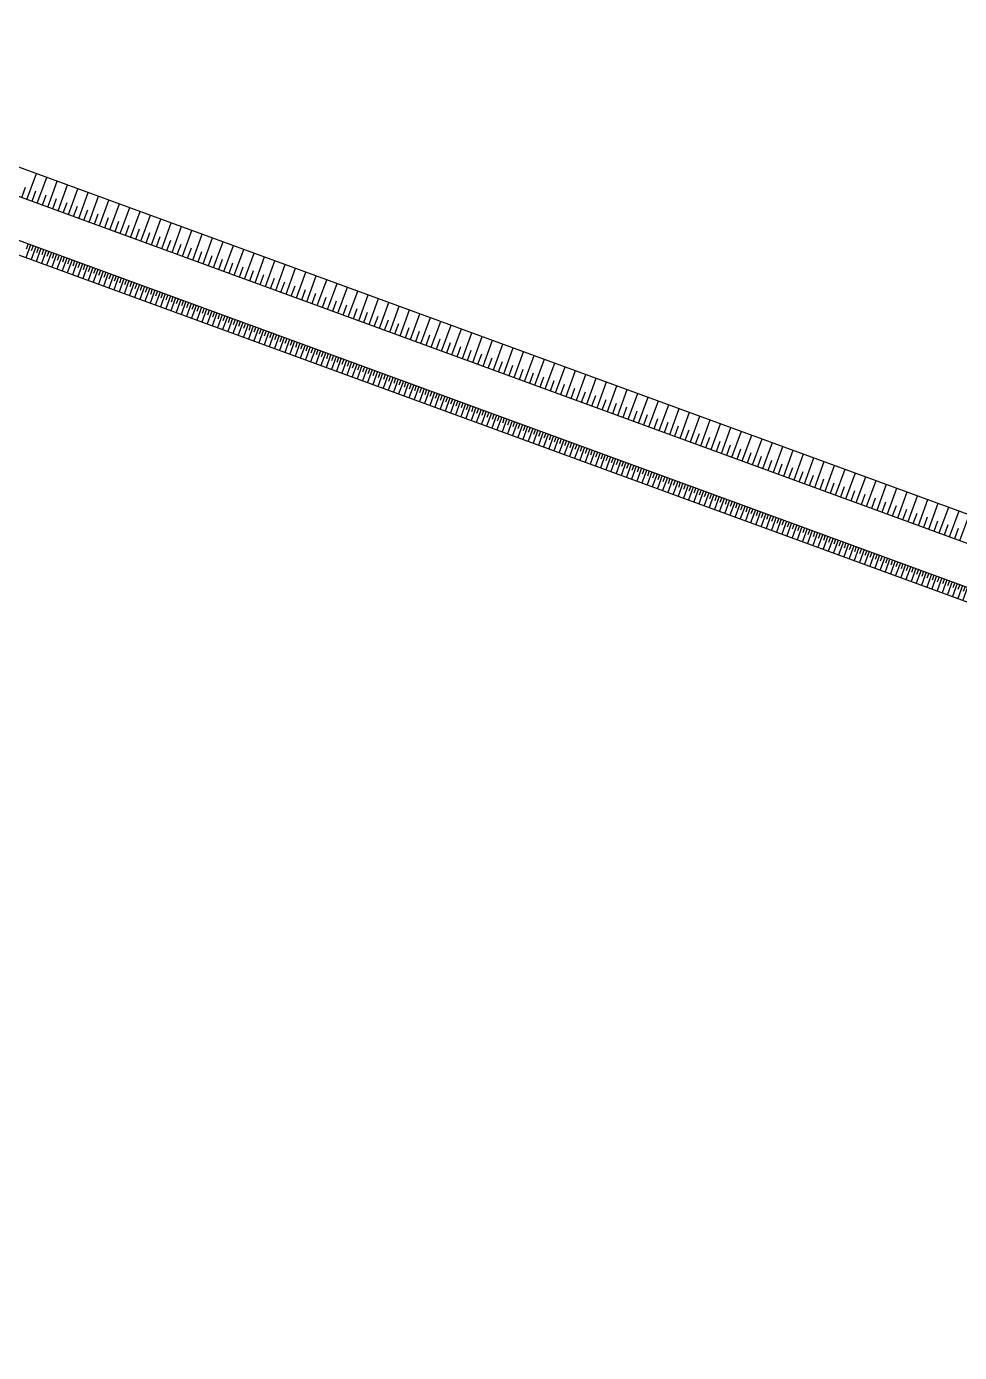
# Model space of a CAD drawing. Extents: x -111898 to 889894, y -2 to 1194865.
# Drawn here: x 626985 to 633761, y 1000651 to 1010276 of the extents above; entities that cross this region are included whole.
import ezdxf

# ---------------------------------------------------------------- set-up
doc = ezdxf.new("R2010")
doc.units = 0
doc.header["$LTSCALE"] = 10
doc.header["$MEASUREMENT"] = 0
doc.layers.get('Defpoints').update_dxf_attribs({"color": 210})
for name, color, linetype in [('0-WALL', 252, 'Continuous'), ('10平面$0$99平面图例外参$0$A-HATCH-2', 251, 'Continuous'), ('10平面$0$A-加建区域', 252, 'Continuous'), ('WALL', 252, 'Continuous')]:
    doc.layers.add(name, color=color, linetype=linetype)

# ---------------------------------------------------------------- blocks, each defined once
blk = doc.blocks.new('10平面$0$99平面图例外参$0$$LinePat$填挖边坡')
at = {"color": 0}
for p, q in [((0, 0), (0, -1500)), ((300, 0), (300, -600))]:
    blk.add_line(p, q, dxfattribs=at)
at = {"layer": 'Defpoints', "color": 0}
blk.add_point((600, 0), dxfattribs=at)

msp = doc.modelspace()

# ---------------------------------------------------------------- hatches: boundary and pattern name
at = {"layer": '0-WALL'}
h = msp.add_hatch(dxfattribs=at)
h.set_pattern_fill('草坪或沼泽', color=8, scale=400, angle=-0.200257)
h.set_pattern_definition([(359.79974, (-824318.4, 704905.5), (1605.5824, 1594.398), [240, -48, 64, -48, 240, -960]), (359.79974, (-824398.3, 704953.8), (1605.5824, 1594.398), [160, -120, 240, -120, 160, -800]), (359.79974, (-823836, 705591.9), (1605.5824, 1594.398), [200, -80, 200, -1120]), (359.79974, (-824634.9, 705914.7), (1605.5824, 1594.398), [80, -160, 80, -1280]), (89.79974, (-824474.9, 705914.1), (-1594.398, 1605.5824), [144, -1456]), (89.79974, (-823998.3, 704952.4), (-1594.398, 1605.5824), [160, -1440]), (89.79974, (-823596, 705591), (-1594.398, 1605.5824), [160, -1440]), (44.79974, (-823790.3, 704935.7), (5.5922, 1599.9902), [160, -2102.7417]), (134.79974, (-824206.3, 704937.2), (-1599.9902, 5.5922), [160, -2102.7417]), (63.23469, (-823838.3, 704943.9), (5.5922, 1599.99023), [160, -3417.7088]), (75.7635, (-823918.27, 704952.15), (5.59221, 1599.99023), [160, -6436.969]), (75.7635, (-823516.03, 705590.75), (5.59221, 1599.99023), [128, -6468.969]), (75.7635, (-824442.9, 705914), (5.59221, 1599.99023), [112, -6484.969]), (103.835987, (-824078.27, 704952.7), (5.59221, 1599.99023), [160, -6436.969]), (103.835987, (-823676.03, 705591.3), (5.59221, 1599.99023), [128, -6468.969]), (103.835987, (-824506.9, 705914.2), (5.59221, 1599.99023), [112, -6484.969]), (116.364795, (-824158.3, 704945), (5.5922, 1599.99023), [160, -3417.7069])])
edge = h.paths.add_edge_path()
edge.add_line((741503.08, 933538.38), (741712.87, 934018.57))
edge.add_line((741712.87, 934018.57), (745060.96, 941812.89))
edge.add_line((745060.96, 941812.89), (766890.86, 1001849.76))
edge.add_line((766890.86, 1001849.76), (760346.98, 1016169.02))
edge.add_line((760346.98, 1016169.02), (737579.78, 1026362.54))
edge.add_line((737579.78, 1026362.54), (720756.11, 1037729.77))
edge.add_line((720756.11, 1037729.77), (653654.65, 1067773.01))
edge.add_line((653654.65, 1067773.01), (467795.25, 820503.81))
edge.add_line((467795.25, 820503.81), (468143.58, 820404.89))
edge.add_line((468143.58, 820404.89), (647181.92, 1058601.18))
edge.add_line((647181.92, 1058601.18), (648464.56, 1058132.56))
edge.add_line((648464.56, 1058132.56), (650350.23, 1063296.8))
edge.add_line((650350.23, 1063296.8), (720796.15, 1037558.69))
edge.add_line((720796.15, 1037558.69), (718909.6, 1032395.07))
edge.add_line((718909.6, 1032395.07), (725484.49, 1029992.9))
edge.add_line((725484.49, 1029992.9), (726513.26, 1032808.65))
edge.add_line((726513.26, 1032808.65), (729331.07, 1031779.14))
edge.add_line((729331.07, 1031779.14), (728302.36, 1028963.46))
edge.add_line((728302.36, 1028963.46), (747084.56, 1022101.19))
edge.add_line((747084.56, 1022101.19), (755217.14, 1018452.95))
edge.add_arc((743028.5, 1006160.87), 17310.64, -14.619994, 45.242091, ccw=False)
edge.add_line((759778.64, 1001791.54), (760685.99, 1001458.08))
edge.add_line((760685.99, 1001458.08), (765094.65, 999847.31))
edge.add_line((765094.65, 999847.31), (740941.69, 933744.02))
edge.add_line((740941.69, 933744.02), (741503.08, 933538.38))
h = msp.add_hatch(dxfattribs=at)
h.set_pattern_fill('草坪或沼泽', color=8, scale=400, angle=-0.200257)
h.set_pattern_definition([(359.79974, (-824318.4, 704905.5), (1605.5824, 1594.398), [240, -48, 64, -48, 240, -960]), (359.79974, (-824398.3, 704953.8), (1605.5824, 1594.398), [160, -120, 240, -120, 160, -800]), (359.79974, (-823836, 705591.9), (1605.5824, 1594.398), [200, -80, 200, -1120]), (359.79974, (-824634.9, 705914.7), (1605.5824, 1594.398), [80, -160, 80, -1280]), (89.79974, (-824474.9, 705914.1), (-1594.398, 1605.5824), [144, -1456]), (89.79974, (-823998.3, 704952.4), (-1594.398, 1605.5824), [160, -1440]), (89.79974, (-823596, 705591), (-1594.398, 1605.5824), [160, -1440]), (44.79974, (-823790.3, 704935.7), (5.5922, 1599.9902), [160, -2102.7417]), (134.79974, (-824206.3, 704937.2), (-1599.9902, 5.5922), [160, -2102.7417]), (63.23469, (-823838.3, 704943.9), (5.5922, 1599.99023), [160, -3417.7088]), (75.7635, (-823918.27, 704952.15), (5.59221, 1599.99023), [160, -6436.969]), (75.7635, (-823516.03, 705590.75), (5.59221, 1599.99023), [128, -6468.969]), (75.7635, (-824442.9, 705914), (5.59221, 1599.99023), [112, -6484.969]), (103.835987, (-824078.27, 704952.7), (5.59221, 1599.99023), [160, -6436.969]), (103.835987, (-823676.03, 705591.3), (5.59221, 1599.99023), [128, -6468.969]), (103.835987, (-824506.9, 705914.2), (5.59221, 1599.99023), [112, -6484.969]), (116.364795, (-824158.3, 704945), (5.5922, 1599.99023), [160, -3417.7069])])
edge = h.paths.add_edge_path()
edge.add_line((603199.85, 981886.33), (605589.45, 988426.73))
edge.add_line((605589.45, 988426.73), (652393.87, 1048233.38))
edge.add_line((652393.87, 1048233.38), (660764.58, 1045175.06))
edge.add_line((660764.58, 1045175.06), (660781.63, 1045221.72))
edge.add_arc((658997.01, 1045873.74), 1900, -20.070288, 69.930039)
edge.add_line((659649.03, 1047658.36), (658395.23, 1048116.44))
edge.add_arc((654982.82, 1038180.77), 10505.34, 71.044954, 143.375781)
edge.add_line((646551.59, 1044447.88), (600318.87, 982938.92))
edge.add_line((600318.87, 982938.92), (603199.85, 981886.33))

# ---------------------------------------------------------------- linework, layer by layer
at = {"layer": '10平面$0$A-加建区域'}
for p, q in [((623503.94, 1010506.56), (640458.38, 1004312.08)), ((623115.18, 1010009.8), (640252.47, 1003748.52))]:
    msp.add_line(p, q, dxfattribs=at)
at = {"layer": 'WALL', "color": 8}
for p, q in [((623176.85, 1010413.13), (640389.74, 1004124.23)), ((622982.47, 1010164.75), (640286.79, 1003842.44))]:
    msp.add_line(p, q, dxfattribs=at)

# ---------------------------------------------------------------- block references
at = {"layer": '10平面$0$99平面图例外参$0$A-HATCH-2', "color": 8}
for p, xscale, yscale, zscale, rotation in [((626988.24, 1009020.6), 0.1335951653828406, 0.1333333333333333, 0.1333333333333333, 159.9297114354072), ((627063.53, 1008993.09), 0.1335951653828406, 0.1333333333333333, 0.1333333333333333, 159.9297114354072), ((627138.82, 1008965.59), 0.1335951653828406, 0.1333333333333333, 0.1333333333333333, 159.9297114354072), ((627214.11, 1008938.08), 0.1335951653828406, 0.1333333333333333, 0.1333333333333333, 159.9297114354072), ((627289.4, 1008910.57), 0.1335951653828406, 0.1333333333333333, 0.1333333333333333, 159.9297114354072), ((627364.68, 1008883.06), 0.1335951653828406, 0.1333333333333333, 0.1333333333333333, 159.9297114354072), ((627439.97, 1008855.56), 0.1335951653828406, 0.1333333333333333, 0.1333333333333333, 159.9297114354072), ((627515.26, 1008828.05), 0.1335951653828406, 0.1333333333333333, 0.1333333333333333, 159.9297114354072), ((627590.55, 1008800.54), 0.1335951653828406, 0.1333333333333333, 0.1333333333333333, 159.9297114354072), ((627665.84, 1008773.03), 0.1335951653828406, 0.1333333333333333, 0.1333333333333333, 159.9297114354072), ((627741.13, 1008745.52), 0.1335951653828406, 0.1333333333333333, 0.1333333333333333, 159.9297114354072), ((627816.42, 1008718.02), 0.1335951653828406, 0.1333333333333333, 0.1333333333333333, 159.9297114354072), ((627891.71, 1008690.51), 0.1335951653828406, 0.1333333333333333, 0.1333333333333333, 159.9297114354072), ((627967, 1008663), 0.1335951653828406, 0.1333333333333333, 0.1333333333333333, 159.9297114354072), ((628042.29, 1008635.49), 0.1335951653828406, 0.1333333333333333, 0.1333333333333333, 159.9297114354072), ((628117.58, 1008607.99), 0.1335951653828406, 0.1333333333333333, 0.1333333333333333, 159.9297114354072), ((628192.87, 1008580.48), 0.1335951653828406, 0.1333333333333333, 0.1333333333333333, 159.9297114354072), ((628268.16, 1008552.97), 0.1335951653828406, 0.1333333333333333, 0.1333333333333333, 159.9297114354072), ((627014.91, 1008691.46), -0.06671371092303546, 0.06666666666666667, 0.06666666666666667, 339.929711433779), ((627052.5, 1008677.73), -0.06671371092303546, 0.06666666666666667, 0.06666666666666667, 339.929711433779), ((627090.1, 1008663.99), -0.06671371092303546, 0.06666666666666667, 0.06666666666666667, 339.929711433779), ((627127.7, 1008650.25), -0.06671371092303546, 0.06666666666666667, 0.06666666666666667, 339.929711433779), ((627165.29, 1008636.52), -0.06671371092303546, 0.06666666666666667, 0.06666666666666667, 339.929711433779), ((628343.45, 1008525.46), 0.1335951653828406, 0.1333333333333333, 0.1333333333333333, 159.9297114354072), ((628418.74, 1008497.96), 0.1335951653828406, 0.1333333333333333, 0.1333333333333333, 159.9297114354072), ((628494.02, 1008470.45), 0.1335951653828406, 0.1333333333333333, 0.1333333333333333, 159.9297114354072), ((628569.31, 1008442.94), 0.1335951653828406, 0.1333333333333333, 0.1333333333333333, 159.9297114354072), ((627202.89, 1008622.78), -0.06671371092303546, 0.06666666666666667, 0.06666666666666667, 339.929711433779), ((627240.49, 1008609.04), -0.06671371092303546, 0.06666666666666667, 0.06666666666666667, 339.929711433779), ((627278.09, 1008595.31), -0.06671371092303546, 0.06666666666666667, 0.06666666666666667, 339.929711433779), ((627315.68, 1008581.57), -0.06671371092303546, 0.06666666666666667, 0.06666666666666667, 339.929711433779), ((627353.28, 1008567.83), -0.06671371092303546, 0.06666666666666667, 0.06666666666666667, 339.929711433779), ((627390.88, 1008554.1), -0.06671371092303546, 0.06666666666666667, 0.06666666666666667, 339.929711433779), ((627428.48, 1008540.36), -0.06671371092303546, 0.06666666666666667, 0.06666666666666667, 339.929711433779), ((628644.6, 1008415.43), 0.1335951653828406, 0.1333333333333333, 0.1333333333333333, 159.9297114354072), ((628719.89, 1008387.92), 0.1335951653828406, 0.1333333333333333, 0.1333333333333333, 159.9297114354072), ((628795.18, 1008360.42), 0.1335951653828406, 0.1333333333333333, 0.1333333333333333, 159.9297114354072), ((627466.07, 1008526.62), -0.06671371092303546, 0.06666666666666667, 0.06666666666666667, 339.929711433779), ((627503.67, 1008512.89), -0.06671371092303546, 0.06666666666666667, 0.06666666666666667, 339.929711433779), ((627541.27, 1008499.15), -0.06671371092303546, 0.06666666666666667, 0.06666666666666667, 339.929711433779), ((627578.87, 1008485.41), -0.06671371092303546, 0.06666666666666667, 0.06666666666666667, 339.929711433779), ((627616.46, 1008471.68), -0.06671371092303546, 0.06666666666666667, 0.06666666666666667, 339.929711433779), ((627654.06, 1008457.94), -0.06671371092303546, 0.06666666666666667, 0.06666666666666667, 339.929711433779), ((627691.66, 1008444.2), -0.06671371092303546, 0.06666666666666667, 0.06666666666666667, 339.929711433779), ((628870.47, 1008332.91), 0.1335951653828406, 0.1333333333333333, 0.1333333333333333, 159.9297114354072), ((628945.76, 1008305.4), 0.1335951653828406, 0.1333333333333333, 0.1333333333333333, 159.9297114354072), ((629021.05, 1008277.89), 0.1335951653828406, 0.1333333333333333, 0.1333333333333333, 159.9297114354072), ((629096.34, 1008250.39), 0.1335951653828406, 0.1333333333333333, 0.1333333333333333, 159.9297114354072), ((627729.26, 1008430.47), -0.06671371092303546, 0.06666666666666667, 0.06666666666666667, 339.929711433779), ((627766.85, 1008416.73), -0.06671371092303546, 0.06666666666666667, 0.06666666666666667, 339.929711433779), ((627804.45, 1008402.99), -0.06671371092303546, 0.06666666666666667, 0.06666666666666667, 339.929711433779), ((627842.05, 1008389.26), -0.06671371092303546, 0.06666666666666667, 0.06666666666666667, 339.929711433779), ((627879.65, 1008375.52), -0.06671371092303546, 0.06666666666666667, 0.06666666666666667, 339.929711433779), ((627917.24, 1008361.78), -0.06671371092303546, 0.06666666666666667, 0.06666666666666667, 339.929711433779), ((627954.84, 1008348.05), -0.06671371092303546, 0.06666666666666667, 0.06666666666666667, 339.929711433779), ((629171.63, 1008222.88), 0.1335951653828406, 0.1333333333333333, 0.1333333333333333, 159.9297114354072), ((629246.92, 1008195.37), 0.1335951653828406, 0.1333333333333333, 0.1333333333333333, 159.9297114354072), ((629322.21, 1008167.86), 0.1335951653828406, 0.1333333333333333, 0.1333333333333333, 159.9297114354072), ((627992.44, 1008334.31), -0.06671371092303546, 0.06666666666666667, 0.06666666666666667, 339.929711433779), ((628030.04, 1008320.57), -0.06671371092303546, 0.06666666666666667, 0.06666666666666667, 339.929711433779), ((628067.63, 1008306.84), -0.06671371092303546, 0.06666666666666667, 0.06666666666666667, 339.929711433779), ((628105.23, 1008293.1), -0.06671371092303546, 0.06666666666666667, 0.06666666666666667, 339.929711433779), ((628142.83, 1008279.36), -0.06671371092303546, 0.06666666666666667, 0.06666666666666667, 339.929711433779), ((628180.42, 1008265.63), -0.06671371092303546, 0.06666666666666667, 0.06666666666666667, 339.929711433779), ((628218.02, 1008251.89), -0.06671371092303546, 0.06666666666666667, 0.06666666666666667, 339.929711433779), ((629397.5, 1008140.35), 0.1335951653828406, 0.1333333333333333, 0.1333333333333333, 159.9297114354072), ((629472.79, 1008112.85), 0.1335951653828406, 0.1333333333333333, 0.1333333333333333, 159.9297114354072), ((629548.08, 1008085.34), 0.1335951653828406, 0.1333333333333333, 0.1333333333333333, 159.9297114354072), ((629623.36, 1008057.83), 0.1335951653828406, 0.1333333333333333, 0.1333333333333333, 159.9297114354072), ((628255.62, 1008238.15), -0.06671371092303546, 0.06666666666666667, 0.06666666666666667, 339.929711433779), ((628293.22, 1008224.42), -0.06671371092303546, 0.06666666666666667, 0.06666666666666667, 339.929711433779), ((628330.81, 1008210.68), -0.06671371092303546, 0.06666666666666667, 0.06666666666666667, 339.929711433779), ((628368.41, 1008196.95), -0.06671371092303546, 0.06666666666666667, 0.06666666666666667, 339.929711433779), ((628406.01, 1008183.21), -0.06671371092303546, 0.06666666666666667, 0.06666666666666667, 339.929711433779), ((628443.61, 1008169.47), -0.06671371092303546, 0.06666666666666667, 0.06666666666666667, 339.929711433779), ((628481.2, 1008155.74), -0.06671371092303546, 0.06666666666666667, 0.06666666666666667, 339.929711433779), ((629698.65, 1008030.32), 0.1335951653828406, 0.1333333333333333, 0.1333333333333333, 159.9297114354072), ((629773.94, 1008002.82), 0.1335951653828406, 0.1333333333333333, 0.1333333333333333, 159.9297114354072), ((629849.23, 1007975.31), 0.1335951653828406, 0.1333333333333333, 0.1333333333333333, 159.9297114354072), ((628518.8, 1008142), -0.06671371092303546, 0.06666666666666667, 0.06666666666666667, 339.929711433779), ((628556.4, 1008128.26), -0.06671371092303546, 0.06666666666666667, 0.06666666666666667, 339.929711433779), ((628594, 1008114.53), -0.06671371092303546, 0.06666666666666667, 0.06666666666666667, 339.929711433779), ((628631.59, 1008100.79), -0.06671371092303546, 0.06666666666666667, 0.06666666666666667, 339.929711433779), ((628669.19, 1008087.05), -0.06671371092303546, 0.06666666666666667, 0.06666666666666667, 339.929711433779), ((628706.79, 1008073.32), -0.06671371092303546, 0.06666666666666667, 0.06666666666666667, 339.929711433779), ((628744.39, 1008059.58), -0.06671371092303546, 0.06666666666666667, 0.06666666666666667, 339.929711433779), ((629924.52, 1007947.8), 0.1335951653828406, 0.1333333333333333, 0.1333333333333333, 159.9297114354072), ((629999.81, 1007920.29), 0.1335951653828406, 0.1333333333333333, 0.1333333333333333, 159.9297114354072), ((630075.1, 1007892.79), 0.1335951653828406, 0.1333333333333333, 0.1333333333333333, 159.9297114354072), ((630150.39, 1007865.28), 0.1335951653828406, 0.1333333333333333, 0.1333333333333333, 159.9297114354072), ((628781.98, 1008045.84), -0.06671371092303546, 0.06666666666666667, 0.06666666666666667, 339.929711433779), ((628819.58, 1008032.11), -0.06671371092303546, 0.06666666666666667, 0.06666666666666667, 339.929711433779), ((628857.18, 1008018.37), -0.06671371092303546, 0.06666666666666667, 0.06666666666666667, 339.929711433779), ((628894.78, 1008004.63), -0.06671371092303546, 0.06666666666666667, 0.06666666666666667, 339.929711433779), ((628932.37, 1007990.9), -0.06671371092303546, 0.06666666666666667, 0.06666666666666667, 339.929711433779), ((628969.97, 1007977.16), -0.06671371092303546, 0.06666666666666667, 0.06666666666666667, 339.929711433779), ((629007.57, 1007963.42), -0.06671371092303546, 0.06666666666666667, 0.06666666666666667, 339.929711433779), ((630225.68, 1007837.77), 0.1335951653828406, 0.1333333333333333, 0.1333333333333333, 159.9297114354072), ((630300.97, 1007810.26), 0.1335951653828406, 0.1333333333333333, 0.1333333333333333, 159.9297114354072), ((630376.26, 1007782.75), 0.1335951653828406, 0.1333333333333333, 0.1333333333333333, 159.9297114354072), ((629045.17, 1007949.69), -0.06671371092303546, 0.06666666666666667, 0.06666666666666667, 339.929711433779), ((629082.76, 1007935.95), -0.06671371092303546, 0.06666666666666667, 0.06666666666666667, 339.929711433779), ((629120.36, 1007922.21), -0.06671371092303546, 0.06666666666666667, 0.06666666666666667, 339.929711433779), ((629157.96, 1007908.48), -0.06671371092303546, 0.06666666666666667, 0.06666666666666667, 339.929711433779), ((629195.55, 1007894.74), -0.06671371092303546, 0.06666666666666667, 0.06666666666666667, 339.929711433779), ((629233.15, 1007881), -0.06671371092303546, 0.06666666666666667, 0.06666666666666667, 339.929711433779), ((629270.75, 1007867.27), -0.06671371092303546, 0.06666666666666667, 0.06666666666666667, 339.929711433779), ((630451.55, 1007755.25), 0.1335951653828406, 0.1333333333333333, 0.1333333333333333, 159.9297114354072), ((630526.84, 1007727.74), 0.1335951653828406, 0.1333333333333333, 0.1333333333333333, 159.9297114354072), ((630602.13, 1007700.23), 0.1335951653828406, 0.1333333333333333, 0.1333333333333333, 159.9297114354072), ((630677.42, 1007672.72), 0.1335951653828406, 0.1333333333333333, 0.1333333333333333, 159.9297114354072), ((629308.35, 1007853.53), -0.06671371092303546, 0.06666666666666667, 0.06666666666666667, 339.929711433779), ((629345.94, 1007839.79), -0.06671371092303546, 0.06666666666666667, 0.06666666666666667, 339.929711433779), ((629383.54, 1007826.06), -0.06671371092303546, 0.06666666666666667, 0.06666666666666667, 339.929711433779), ((629421.14, 1007812.32), -0.06671371092303546, 0.06666666666666667, 0.06666666666666667, 339.929711433779), ((629458.74, 1007798.58), -0.06671371092303546, 0.06666666666666667, 0.06666666666666667, 339.929711433779), ((629496.33, 1007784.85), -0.06671371092303546, 0.06666666666666667, 0.06666666666666667, 339.929711433779), ((629533.93, 1007771.11), -0.06671371092303546, 0.06666666666666667, 0.06666666666666667, 339.929711433779), ((630752.71, 1007645.22), 0.1335951653828406, 0.1333333333333333, 0.1333333333333333, 159.9297114354072), ((630827.99, 1007617.71), 0.1335951653828406, 0.1333333333333333, 0.1333333333333333, 159.9297114354072), ((630903.28, 1007590.2), 0.1335951653828406, 0.1333333333333333, 0.1333333333333333, 159.9297114354072), ((629571.53, 1007757.37), -0.06671371092303546, 0.06666666666666667, 0.06666666666666667, 339.929711433779), ((629609.13, 1007743.64), -0.06671371092303546, 0.06666666666666667, 0.06666666666666667, 339.929711433779), ((629646.72, 1007729.9), -0.06671371092303546, 0.06666666666666667, 0.06666666666666667, 339.929711433779), ((629684.32, 1007716.16), -0.06671371092303546, 0.06666666666666667, 0.06666666666666667, 339.929711433779), ((629721.92, 1007702.43), -0.06671371092303546, 0.06666666666666667, 0.06666666666666667, 339.929711433779), ((629759.52, 1007688.69), -0.06671371092303546, 0.06666666666666667, 0.06666666666666667, 339.929711433779), ((629797.11, 1007674.95), -0.06671371092303546, 0.06666666666666667, 0.06666666666666667, 339.929711433779), ((630978.57, 1007562.69), 0.1335951653828406, 0.1333333333333333, 0.1333333333333333, 159.9297114354072), ((631053.86, 1007535.18), 0.1335951653828406, 0.1333333333333333, 0.1333333333333333, 159.9297114354072), ((631129.15, 1007507.68), 0.1335951653828406, 0.1333333333333333, 0.1333333333333333, 159.9297114354072), ((631204.44, 1007480.17), 0.1335951653828406, 0.1333333333333333, 0.1333333333333333, 159.9297114354072), ((629834.71, 1007661.22), -0.06671371092303546, 0.06666666666666667, 0.06666666666666667, 339.929711433779), ((629872.31, 1007647.48), -0.06671371092303546, 0.06666666666666667, 0.06666666666666667, 339.929711433779), ((629909.91, 1007633.74), -0.06671371092303546, 0.06666666666666667, 0.06666666666666667, 339.929711433779), ((629947.5, 1007620.01), -0.06671371092303546, 0.06666666666666667, 0.06666666666666667, 339.929711433779), ((629985.1, 1007606.27), -0.06671371092303546, 0.06666666666666667, 0.06666666666666667, 339.929711433779), ((630022.7, 1007592.53), -0.06671371092303546, 0.06666666666666667, 0.06666666666666667, 339.929711433779), ((630060.3, 1007578.8), -0.06671371092303546, 0.06666666666666667, 0.06666666666666667, 339.929711433779), ((631279.73, 1007452.66), 0.1335951653828406, 0.1333333333333333, 0.1333333333333333, 159.9297114354072), ((631355.02, 1007425.15), 0.1335951653828406, 0.1333333333333333, 0.1333333333333333, 159.9297114354072), ((631430.31, 1007397.65), 0.1335951653828406, 0.1333333333333333, 0.1333333333333333, 159.9297114354072), ((630097.89, 1007565.06), -0.06671371092303546, 0.06666666666666667, 0.06666666666666667, 339.929711433779), ((630135.49, 1007551.33), -0.06671371092303546, 0.06666666666666667, 0.06666666666666667, 339.929711433779), ((630173.09, 1007537.59), -0.06671371092303546, 0.06666666666666667, 0.06666666666666667, 339.929711433779), ((630210.68, 1007523.85), -0.06671371092303546, 0.06666666666666667, 0.06666666666666667, 339.929711433779), ((630248.28, 1007510.12), -0.06671371092303546, 0.06666666666666667, 0.06666666666666667, 339.929711433779), ((630285.88, 1007496.38), -0.06671371092303546, 0.06666666666666667, 0.06666666666666667, 339.929711433779), ((630323.48, 1007482.64), -0.06671371092303546, 0.06666666666666667, 0.06666666666666667, 339.929711433779), ((631505.6, 1007370.14), 0.1335951653828406, 0.1333333333333333, 0.1333333333333333, 159.9297114354072), ((631580.89, 1007342.63), 0.1335951653828406, 0.1333333333333333, 0.1333333333333333, 159.9297114354072), ((631656.18, 1007315.12), 0.1335951653828406, 0.1333333333333333, 0.1333333333333333, 159.9297114354072), ((631731.47, 1007287.62), 0.1335951653828406, 0.1333333333333333, 0.1333333333333333, 159.9297114354072), ((630361.07, 1007468.91), -0.06671371092303546, 0.06666666666666667, 0.06666666666666667, 339.929711433779), ((630398.67, 1007455.17), -0.06671371092303546, 0.06666666666666667, 0.06666666666666667, 339.929711433779), ((630436.27, 1007441.43), -0.06671371092303546, 0.06666666666666667, 0.06666666666666667, 339.929711433779), ((630473.87, 1007427.7), -0.06671371092303546, 0.06666666666666667, 0.06666666666666667, 339.929711433779), ((630511.46, 1007413.96), -0.06671371092303546, 0.06666666666666667, 0.06666666666666667, 339.929711433779), ((630549.06, 1007400.22), -0.06671371092303546, 0.06666666666666667, 0.06666666666666667, 339.929711433779), ((630586.66, 1007386.49), -0.06671371092303546, 0.06666666666666667, 0.06666666666666667, 339.929711433779), ((631806.76, 1007260.11), 0.1335951653828406, 0.1333333333333333, 0.1333333333333333, 159.9297114354072), ((631882.05, 1007232.6), 0.1335951653828406, 0.1333333333333333, 0.1333333333333333, 159.9297114354072), ((631957.33, 1007205.09), 0.1335951653828406, 0.1333333333333333, 0.1333333333333333, 159.9297114354072), ((630624.26, 1007372.75), -0.06671371092303546, 0.06666666666666667, 0.06666666666666667, 339.929711433779), ((630661.85, 1007359.01), -0.06671371092303546, 0.06666666666666667, 0.06666666666666667, 339.929711433779), ((630699.45, 1007345.28), -0.06671371092303546, 0.06666666666666667, 0.06666666666666667, 339.929711433779), ((630737.05, 1007331.54), -0.06671371092303546, 0.06666666666666667, 0.06666666666666667, 339.929711433779), ((630774.65, 1007317.8), -0.06671371092303546, 0.06666666666666667, 0.06666666666666667, 339.929711433779), ((630812.24, 1007304.07), -0.06671371092303546, 0.06666666666666667, 0.06666666666666667, 339.929711433779), ((630849.84, 1007290.33), -0.06671371092303546, 0.06666666666666667, 0.06666666666666667, 339.929711433779), ((632032.62, 1007177.58), 0.1335951653828406, 0.1333333333333333, 0.1333333333333333, 159.9297114354072), ((632107.91, 1007150.08), 0.1335951653828406, 0.1333333333333333, 0.1333333333333333, 159.9297114354072), ((632183.2, 1007122.57), 0.1335951653828406, 0.1333333333333333, 0.1333333333333333, 159.9297114354072), ((632258.49, 1007095.06), 0.1335951653828406, 0.1333333333333333, 0.1333333333333333, 159.9297114354072), ((630887.44, 1007276.59), -0.06671371092303546, 0.06666666666666667, 0.06666666666666667, 339.929711433779), ((630925.04, 1007262.86), -0.06671371092303546, 0.06666666666666667, 0.06666666666666667, 339.929711433779), ((630962.63, 1007249.12), -0.06671371092303546, 0.06666666666666667, 0.06666666666666667, 339.929711433779), ((631000.23, 1007235.38), -0.06671371092303546, 0.06666666666666667, 0.06666666666666667, 339.929711433779), ((631037.83, 1007221.65), -0.06671371092303546, 0.06666666666666667, 0.06666666666666667, 339.929711433779), ((631075.43, 1007207.91), -0.06671371092303546, 0.06666666666666667, 0.06666666666666667, 339.929711433779), ((631113.02, 1007194.17), -0.06671371092303546, 0.06666666666666667, 0.06666666666666667, 339.929711433779), ((632333.78, 1007067.55), 0.1335951653828406, 0.1333333333333333, 0.1333333333333333, 159.9297114354072), ((632409.07, 1007040.05), 0.1335951653828406, 0.1333333333333333, 0.1333333333333333, 159.9297114354072), ((632484.36, 1007012.54), 0.1335951653828406, 0.1333333333333333, 0.1333333333333333, 159.9297114354072), ((631150.62, 1007180.44), -0.06671371092303546, 0.06666666666666667, 0.06666666666666667, 339.929711433779), ((631188.22, 1007166.7), -0.06671371092303546, 0.06666666666666667, 0.06666666666666667, 339.929711433779), ((631225.81, 1007152.96), -0.06671371092303546, 0.06666666666666667, 0.06666666666666667, 339.929711433779), ((631263.41, 1007139.23), -0.06671371092303546, 0.06666666666666667, 0.06666666666666667, 339.929711433779), ((631301.01, 1007125.49), -0.06671371092303546, 0.06666666666666667, 0.06666666666666667, 339.929711433779), ((631338.61, 1007111.75), -0.06671371092303546, 0.06666666666666667, 0.06666666666666667, 339.929711433779), ((631376.2, 1007098.02), -0.06671371092303546, 0.06666666666666667, 0.06666666666666667, 339.929711433779), ((632559.65, 1006985.03), 0.1335951653828406, 0.1333333333333333, 0.1333333333333333, 159.9297114354072), ((632634.94, 1006957.52), 0.1335951653828406, 0.1333333333333333, 0.1333333333333333, 159.9297114354072), ((632710.23, 1006930.01), 0.1335951653828406, 0.1333333333333333, 0.1333333333333333, 159.9297114354072), ((632785.52, 1006902.51), 0.1335951653828406, 0.1333333333333333, 0.1333333333333333, 159.9297114354072), ((631413.8, 1007084.28), -0.06671371092303546, 0.06666666666666667, 0.06666666666666667, 339.929711433779), ((631451.4, 1007070.54), -0.06671371092303546, 0.06666666666666667, 0.06666666666666667, 339.929711433779), ((631489, 1007056.81), -0.06671371092303546, 0.06666666666666667, 0.06666666666666667, 339.929711433779), ((631526.59, 1007043.07), -0.06671371092303546, 0.06666666666666667, 0.06666666666666667, 339.929711433779), ((631564.19, 1007029.33), -0.06671371092303546, 0.06666666666666667, 0.06666666666666667, 339.929711433779), ((631601.79, 1007015.6), -0.06671371092303546, 0.06666666666666667, 0.06666666666666667, 339.929711433779), ((631639.39, 1007001.86), -0.06671371092303546, 0.06666666666666667, 0.06666666666666667, 339.929711433779), ((632860.81, 1006875), 0.1335951653828406, 0.1333333333333333, 0.1333333333333333, 159.9297114354072), ((632936.1, 1006847.49), 0.1335951653828406, 0.1333333333333333, 0.1333333333333333, 159.9297114354072), ((633011.39, 1006819.98), 0.1335951653828406, 0.1333333333333333, 0.1333333333333333, 159.9297114354072), ((631676.98, 1006988.12), -0.06671371092303546, 0.06666666666666667, 0.06666666666666667, 339.929711433779), ((631714.58, 1006974.39), -0.06671371092303546, 0.06666666666666667, 0.06666666666666667, 339.929711433779), ((631752.18, 1006960.65), -0.06671371092303546, 0.06666666666666667, 0.06666666666666667, 339.929711433779), ((631789.78, 1006946.92), -0.06671371092303546, 0.06666666666666667, 0.06666666666666667, 339.929711433779), ((631827.37, 1006933.18), -0.06671371092303546, 0.06666666666666667, 0.06666666666666667, 339.929711433779), ((631864.97, 1006919.44), -0.06671371092303546, 0.06666666666666667, 0.06666666666666667, 339.929711433779), ((631902.57, 1006905.71), -0.06671371092303546, 0.06666666666666667, 0.06666666666666667, 339.929711433779), ((633086.67, 1006792.48), 0.1335951653828406, 0.1333333333333333, 0.1333333333333333, 159.9297114354072), ((633161.96, 1006764.97), 0.1335951653828406, 0.1333333333333333, 0.1333333333333333, 159.9297114354072), ((633237.25, 1006737.46), 0.1335951653828406, 0.1333333333333333, 0.1333333333333333, 159.9297114354072), ((633312.54, 1006709.95), 0.1335951653828406, 0.1333333333333333, 0.1333333333333333, 159.9297114354072), ((631940.17, 1006891.97), -0.06671371092303546, 0.06666666666666667, 0.06666666666666667, 339.929711433779), ((631977.76, 1006878.23), -0.06671371092303546, 0.06666666666666667, 0.06666666666666667, 339.929711433779), ((632015.36, 1006864.5), -0.06671371092303546, 0.06666666666666667, 0.06666666666666667, 339.929711433779), ((632052.96, 1006850.76), -0.06671371092303546, 0.06666666666666667, 0.06666666666666667, 339.929711433779), ((632090.56, 1006837.02), -0.06671371092303546, 0.06666666666666667, 0.06666666666666667, 339.929711433779), ((632128.15, 1006823.29), -0.06671371092303546, 0.06666666666666667, 0.06666666666666667, 339.929711433779), ((632165.75, 1006809.55), -0.06671371092303546, 0.06666666666666667, 0.06666666666666667, 339.929711433779), ((633387.83, 1006682.45), 0.1335951653828406, 0.1333333333333333, 0.1333333333333333, 159.9297114354072), ((633463.12, 1006654.94), 0.1335951653828406, 0.1333333333333333, 0.1333333333333333, 159.9297114354072), ((633538.41, 1006627.43), 0.1335951653828406, 0.1333333333333333, 0.1333333333333333, 159.9297114354072), ((632203.35, 1006795.81), -0.06671371092303546, 0.06666666666666667, 0.06666666666666667, 339.929711433779), ((632240.94, 1006782.08), -0.06671371092303546, 0.06666666666666667, 0.06666666666666667, 339.929711433779), ((632278.54, 1006768.34), -0.06671371092303546, 0.06666666666666667, 0.06666666666666667, 339.929711433779), ((632316.14, 1006754.6), -0.06671371092303546, 0.06666666666666667, 0.06666666666666667, 339.929711433779), ((632353.74, 1006740.87), -0.06671371092303546, 0.06666666666666667, 0.06666666666666667, 339.929711433779), ((632391.33, 1006727.13), -0.06671371092303546, 0.06666666666666667, 0.06666666666666667, 339.929711433779), ((632428.93, 1006713.39), -0.06671371092303546, 0.06666666666666667, 0.06666666666666667, 339.929711433779), ((633613.7, 1006599.92), 0.1335951653828406, 0.1333333333333333, 0.1333333333333333, 159.9297114354072), ((633688.99, 1006572.41), 0.1335951653828406, 0.1333333333333333, 0.1333333333333333, 159.9297114354072), ((633764.28, 1006544.91), 0.1335951653828406, 0.1333333333333333, 0.1333333333333333, 159.9297114354072), ((632466.53, 1006699.66), -0.06671371092303546, 0.06666666666666667, 0.06666666666666667, 339.929711433779), ((632504.13, 1006685.92), -0.06671371092303546, 0.06666666666666667, 0.06666666666666667, 339.929711433779), ((632541.72, 1006672.18), -0.06671371092303546, 0.06666666666666667, 0.06666666666666667, 339.929711433779), ((632579.32, 1006658.45), -0.06671371092303546, 0.06666666666666667, 0.06666666666666667, 339.929711433779), ((632616.92, 1006644.71), -0.06671371092303546, 0.06666666666666667, 0.06666666666666667, 339.929711433779), ((632654.52, 1006630.97), -0.06671371092303546, 0.06666666666666667, 0.06666666666666667, 339.929711433779), ((632692.11, 1006617.24), -0.06671371092303546, 0.06666666666666667, 0.06666666666666667, 339.929711433779), ((632729.71, 1006603.5), -0.06671371092303546, 0.06666666666666667, 0.06666666666666667, 339.929711433779), ((632767.31, 1006589.76), -0.06671371092303546, 0.06666666666666667, 0.06666666666666667, 339.929711433779), ((632804.91, 1006576.03), -0.06671371092303546, 0.06666666666666667, 0.06666666666666667, 339.929711433779), ((632842.5, 1006562.29), -0.06671371092303546, 0.06666666666666667, 0.06666666666666667, 339.929711433779), ((632880.1, 1006548.55), -0.06671371092303546, 0.06666666666666667, 0.06666666666666667, 339.929711433779), ((632917.7, 1006534.82), -0.06671371092303546, 0.06666666666666667, 0.06666666666666667, 339.929711433779), ((632955.3, 1006521.08), -0.06671371092303546, 0.06666666666666667, 0.06666666666666667, 339.929711433779), ((632992.89, 1006507.34), -0.06671371092303546, 0.06666666666666667, 0.06666666666666667, 339.929711433779), ((633030.49, 1006493.61), -0.06671371092303546, 0.06666666666666667, 0.06666666666666667, 339.929711433779), ((633068.09, 1006479.87), -0.06671371092303546, 0.06666666666666667, 0.06666666666666667, 339.929711433779), ((633105.68, 1006466.13), -0.06671371092303546, 0.06666666666666667, 0.06666666666666667, 339.929711433779), ((633143.28, 1006452.4), -0.06671371092303546, 0.06666666666666667, 0.06666666666666667, 339.929711433779), ((633180.88, 1006438.66), -0.06671371092303546, 0.06666666666666667, 0.06666666666666667, 339.929711433779), ((633218.48, 1006424.92), -0.06671371092303546, 0.06666666666666667, 0.06666666666666667, 339.929711433779), ((633256.07, 1006411.19), -0.06671371092303546, 0.06666666666666667, 0.06666666666666667, 339.929711433779), ((633293.67, 1006397.45), -0.06671371092303546, 0.06666666666666667, 0.06666666666666667, 339.929711433779), ((633331.27, 1006383.71), -0.06671371092303546, 0.06666666666666667, 0.06666666666666667, 339.929711433779), ((633368.87, 1006369.98), -0.06671371092303546, 0.06666666666666667, 0.06666666666666667, 339.929711433779), ((633406.46, 1006356.24), -0.06671371092303546, 0.06666666666666667, 0.06666666666666667, 339.929711433779), ((633444.06, 1006342.5), -0.06671371092303546, 0.06666666666666667, 0.06666666666666667, 339.929711433779), ((633481.66, 1006328.77), -0.06671371092303546, 0.06666666666666667, 0.06666666666666667, 339.929711433779), ((633519.26, 1006315.03), -0.06671371092303546, 0.06666666666666667, 0.06666666666666667, 339.929711433779), ((633556.85, 1006301.3), -0.06671371092303546, 0.06666666666666667, 0.06666666666666667, 339.929711433779), ((633594.45, 1006287.56), -0.06671371092303546, 0.06666666666666667, 0.06666666666666667, 339.929711433779), ((633632.05, 1006273.82), -0.06671371092303546, 0.06666666666666667, 0.06666666666666667, 339.929711433779), ((633669.65, 1006260.09), -0.06671371092303546, 0.06666666666666667, 0.06666666666666667, 339.929711433779), ((633707.24, 1006246.35), -0.06671371092303546, 0.06666666666666667, 0.06666666666666667, 339.929711433779), ((633744.84, 1006232.61), -0.06671371092303546, 0.06666666666666667, 0.06666666666666667, 339.929711433779), ((633782.44, 1006218.88), -0.06671371092303546, 0.06666666666666667, 0.06666666666666667, 339.929711433779), ((633820.04, 1006205.14), -0.06671371092303546, 0.06666666666666667, 0.06666666666666667, 339.929711433779)]:
    msp.add_blockref('10平面$0$99平面图例外参$0$$LinePat$填挖边坡', p, dxfattribs=dict(at, xscale=xscale, yscale=yscale, zscale=zscale, rotation=rotation))

doc.saveas('drawing.dxf')
